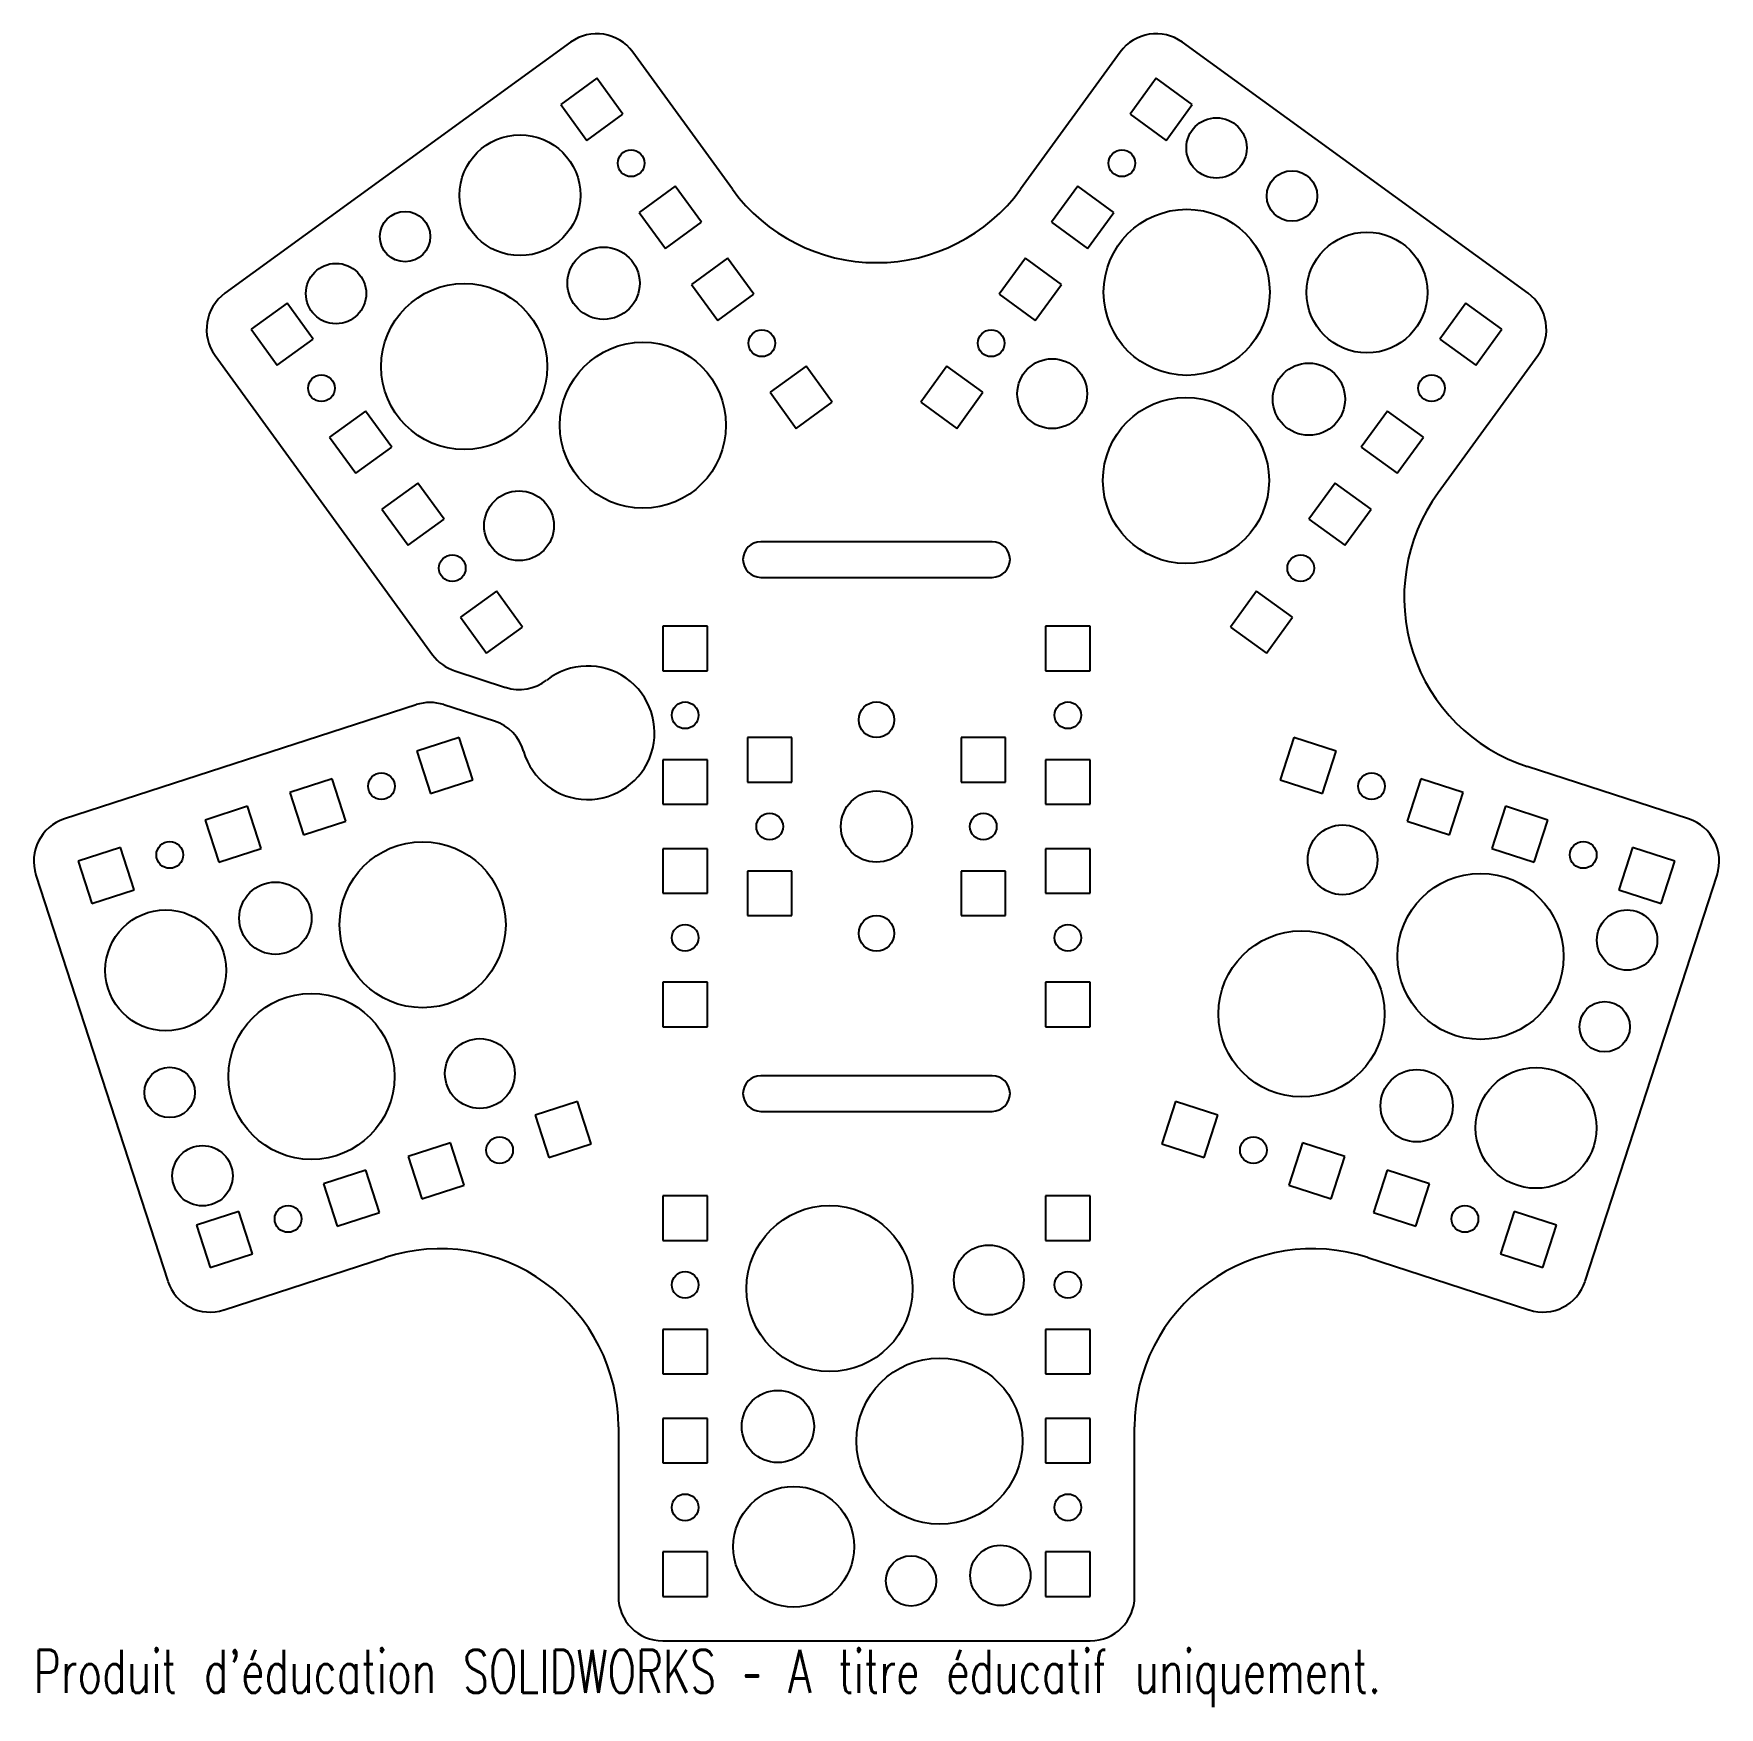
# Model space of a CAD drawing. Header units: millimetres. Extents: x -95 to 95, y -99 to 89.
import ezdxf

# ---------------------------------------------------------------- set-up
doc = ezdxf.new("R2010")
doc.units = ezdxf.units.MM
doc.styles.add('SLDTEXTSTYLE0', font='TXT', dxfattribs={"width": 0.7, "bigfont": 'bigfont'})

msp = doc.modelspace()

# ---------------------------------------------------------------- linework, layer by layer
at = {"color": 7, "linetype": 'Continuous', "lineweight": 25}
for p, q in [((-34.37, 88.13), (-73.2, 59.92)), ((73.2, 59.92), (34.37, 88.13)), ((-16.18, 71.61), (-27.38, 87.03)), ((27.38, 87.03), (16.18, 71.61)), ((-31.43, 84.09), (-35.47, 81.15)), ((-28.49, 80.04), (-31.43, 84.09)), ((31.43, 84.09), (28.49, 80.04)), ((35.47, 81.15), (31.43, 84.09)), ((-35.47, 81.15), (-32.53, 77.1)), ((-32.53, 77.1), (-28.49, 80.04)), ((28.49, 80.04), (32.53, 77.1)), ((32.53, 77.1), (35.47, 81.15)), ((-22.61, 71.95), (-26.66, 69.01)), ((-19.67, 67.91), (-22.61, 71.95)), ((22.61, 71.95), (19.67, 67.91)), ((26.66, 69.01), (22.61, 71.95)), ((-26.66, 69.01), (-23.72, 64.97)), ((23.72, 64.97), (26.66, 69.01)), ((-23.72, 64.97), (-19.67, 67.91)), ((19.67, 67.91), (23.72, 64.97)), ((-16.73, 63.86), (-20.78, 60.92)), ((-13.79, 59.82), (-16.73, 63.86)), ((16.73, 63.86), (13.79, 59.82)), ((20.78, 60.92), (16.73, 63.86)), ((-20.78, 60.92), (-17.84, 56.88)), ((17.84, 56.88), (20.78, 60.92)), ((-66.21, 58.81), (-70.26, 55.87)), ((-63.28, 54.77), (-66.21, 58.81)), ((-17.84, 56.88), (-13.79, 59.82)), ((13.79, 59.82), (17.84, 56.88)), ((66.21, 58.81), (63.28, 54.77)), ((70.26, 55.87), (66.21, 58.81)), ((-70.26, 55.87), (-67.32, 51.83)), ((67.32, 51.83), (70.26, 55.87)), ((-67.32, 51.83), (-63.28, 54.77)), ((63.28, 54.77), (67.32, 51.83)), ((-74.3, 52.93), (-49.88, 19.31)), ((-7.92, 51.73), (-11.96, 48.79)), ((-4.98, 47.68), (-7.92, 51.73)), ((7.92, 51.73), (4.98, 47.68)), ((11.96, 48.79), (7.92, 51.73)), ((63.1, 37.52), (74.3, 52.93)), ((-11.96, 48.79), (-9.02, 44.74)), ((-9.02, 44.74), (-4.98, 47.68)), ((4.98, 47.68), (9.02, 44.74)), ((9.02, 44.74), (11.96, 48.79)), ((-57.4, 46.68), (-61.44, 43.74)), ((-54.46, 42.63), (-57.4, 46.68)), ((57.4, 46.68), (54.46, 42.63)), ((61.44, 43.74), (57.4, 46.68)), ((-61.44, 43.74), (-58.5, 39.69)), ((58.5, 39.69), (61.44, 43.74)), ((-58.5, 39.69), (-54.46, 42.63)), ((54.46, 42.63), (58.5, 39.69)), ((-51.52, 38.59), (-55.57, 35.65)), ((-48.58, 34.54), (-51.52, 38.59)), ((51.52, 38.59), (48.58, 34.54)), ((55.57, 35.65), (51.52, 38.59)), ((-55.57, 35.65), (-52.63, 31.6)), ((-52.63, 31.6), (-48.58, 34.54)), ((48.58, 34.54), (52.63, 31.6)), ((52.63, 31.6), (55.57, 35.65)), ((13, 32), (-13, 32)), ((-13, 28), (13, 28)), ((-42.7, 26.45), (-46.75, 23.51)), ((-39.76, 22.41), (-42.7, 26.45)), ((42.7, 26.45), (39.76, 22.41)), ((46.75, 23.51), (42.7, 26.45)), ((-46.75, 23.51), (-43.81, 19.47)), ((43.81, 19.47), (46.75, 23.51)), ((-43.81, 19.47), (-39.76, 22.41)), ((-24, 22.5), (-24, 17.5)), ((-19, 22.5), (-24, 22.5)), ((-19, 17.5), (-19, 22.5)), ((19, 22.5), (19, 17.5)), ((24, 22.5), (19, 22.5)), ((24, 17.5), (24, 22.5)), ((39.76, 22.41), (43.81, 19.47)), ((-47.38, 17.5), (-41.67, 15.64)), ((-24, 17.5), (-19, 17.5)), ((19, 17.5), (24, 17.5)), ((-51.7, 13.69), (-91.23, 0.85)), ((-42.91, 11.84), (-48.61, 13.69)), ((-46.89, 10), (-51.64, 8.46)), ((-45.34, 5.25), (-46.89, 10)), ((-14.5, 10), (-14.5, 5)), ((-9.5, 10), (-14.5, 10)), ((-9.5, 5), (-9.5, 10)), ((9.5, 10), (9.5, 5)), ((14.5, 10), (9.5, 10)), ((14.5, 5), (14.5, 10)), ((46.89, 10), (45.34, 5.25)), ((51.64, 8.46), (46.89, 10)), ((-51.64, 8.46), (-50.1, 3.7)), ((50.1, 3.7), (51.64, 8.46)), ((-19, 7.5), (-24, 7.5)), ((-24, 7.5), (-24, 2.5)), ((-19, 2.5), (-19, 7.5)), ((24, 7.5), (19, 7.5)), ((19, 7.5), (19, 2.5)), ((24, 2.5), (24, 7.5)), ((91.23, 0.85), (73.1, 6.74)), ((-61.15, 5.37), (-65.91, 3.82)), ((-65.91, 3.82), (-64.36, -0.93)), ((-59.61, 0.61), (-61.15, 5.37)), ((-50.1, 3.7), (-45.34, 5.25)), ((-14.5, 5), (-9.5, 5)), ((9.5, 5), (14.5, 5)), ((45.34, 5.25), (50.1, 3.7)), ((61.15, 5.37), (59.61, 0.61)), ((65.91, 3.82), (61.15, 5.37)), ((64.36, -0.93), (65.91, 3.82)), ((-70.66, 2.28), (-75.42, 0.73)), ((-69.12, -2.48), (-70.66, 2.28)), ((-24, 2.5), (-19, 2.5)), ((19, 2.5), (24, 2.5)), ((70.66, 2.28), (69.12, -2.48)), ((75.42, 0.73), (70.66, 2.28)), ((-75.42, 0.73), (-73.87, -4.02)), ((-64.36, -0.93), (-59.61, 0.61)), ((59.61, 0.61), (64.36, -0.93)), ((73.87, -4.02), (75.42, 0.73)), ((-84.93, -2.36), (-89.68, -3.9)), ((-83.38, -7.11), (-84.93, -2.36)), ((-73.87, -4.02), (-69.12, -2.48)), ((-24, -2.5), (-24, -7.5)), ((-19, -2.5), (-24, -2.5)), ((-19, -7.5), (-19, -2.5)), ((19, -2.5), (19, -7.5)), ((24, -2.5), (19, -2.5)), ((24, -7.5), (24, -2.5)), ((69.12, -2.48), (73.87, -4.02)), ((84.93, -2.36), (83.38, -7.11)), ((89.68, -3.9), (84.93, -2.36)), ((-94.44, -5.45), (-79.61, -51.1)), ((-89.68, -3.9), (-88.14, -8.66)), ((-9.5, -5), (-14.5, -5)), ((-14.5, -5), (-14.5, -10)), ((-9.5, -10), (-9.5, -5)), ((14.5, -5), (9.5, -5)), ((9.5, -5), (9.5, -10)), ((14.5, -10), (14.5, -5)), ((79.61, -51.1), (94.44, -5.45)), ((88.14, -8.66), (89.68, -3.9)), ((-88.14, -8.66), (-83.38, -7.11)), ((-24, -7.5), (-19, -7.5)), ((19, -7.5), (24, -7.5)), ((83.38, -7.11), (88.14, -8.66)), ((-14.5, -10), (-9.5, -10)), ((9.5, -10), (14.5, -10)), ((-19, -17.5), (-24, -17.5)), ((-24, -17.5), (-24, -22.5)), ((-19, -22.5), (-19, -17.5)), ((24, -17.5), (19, -17.5)), ((19, -17.5), (19, -22.5)), ((24, -22.5), (24, -17.5)), ((-24, -22.5), (-19, -22.5)), ((19, -22.5), (24, -22.5)), ((13, -28), (-13, -28)), ((-33.6, -30.89), (-38.35, -32.44)), ((-32.05, -35.65), (-33.6, -30.89)), ((-13, -32), (13, -32)), ((33.6, -30.89), (32.05, -35.65)), ((38.35, -32.44), (33.6, -30.89)), ((-38.35, -32.44), (-36.81, -37.19)), ((36.81, -37.19), (38.35, -32.44)), ((-47.86, -35.53), (-52.62, -37.07)), ((-46.32, -40.28), (-47.86, -35.53)), ((-36.81, -37.19), (-32.05, -35.65)), ((32.05, -35.65), (36.81, -37.19)), ((47.86, -35.53), (46.32, -40.28)), ((52.62, -37.07), (47.86, -35.53)), ((-52.62, -37.07), (-51.07, -41.83)), ((51.07, -41.83), (52.62, -37.07)), ((-57.37, -38.62), (-62.13, -40.16)), ((-55.83, -43.37), (-57.37, -38.62)), ((57.37, -38.62), (55.83, -43.37)), ((62.13, -40.16), (57.37, -38.62)), ((-62.13, -40.16), (-60.58, -44.92)), ((-51.07, -41.83), (-46.32, -40.28)), ((-24, -41.5), (-24, -46.5)), ((-19, -41.5), (-24, -41.5)), ((-19, -46.5), (-19, -41.5)), ((19, -41.5), (19, -46.5)), ((24, -41.5), (19, -41.5)), ((24, -46.5), (24, -41.5)), ((46.32, -40.28), (51.07, -41.83)), ((60.58, -44.92), (62.13, -40.16)), ((-71.64, -43.25), (-76.4, -44.8)), ((-70.09, -48.01), (-71.64, -43.25)), ((-60.58, -44.92), (-55.83, -43.37)), ((55.83, -43.37), (60.58, -44.92)), ((71.64, -43.25), (70.09, -48.01)), ((76.4, -44.8), (71.64, -43.25)), ((-76.4, -44.8), (-74.85, -49.56)), ((74.85, -49.56), (76.4, -44.8)), ((-24, -46.5), (-19, -46.5)), ((19, -46.5), (24, -46.5)), ((-74.85, -49.56), (-70.09, -48.01)), ((-73.3, -54.31), (-55.18, -48.42)), ((55.18, -48.42), (73.3, -54.31)), ((70.09, -48.01), (74.85, -49.56)), ((-19, -56.5), (-24, -56.5)), ((-24, -56.5), (-24, -61.5)), ((-19, -61.5), (-19, -56.5)), ((24, -56.5), (19, -56.5)), ((19, -56.5), (19, -61.5)), ((24, -61.5), (24, -56.5)), ((-24, -61.5), (-19, -61.5)), ((19, -61.5), (24, -61.5)), ((-29, -67.44), (-29, -86.5)), ((-24, -66.5), (-24, -71.5)), ((-19, -66.5), (-24, -66.5)), ((-19, -71.5), (-19, -66.5)), ((19, -66.5), (19, -71.5)), ((24, -66.5), (19, -66.5)), ((24, -71.5), (24, -66.5)), ((29, -86.5), (29, -67.44)), ((-24, -71.5), (-19, -71.5)), ((19, -71.5), (24, -71.5)), ((-19, -81.5), (-24, -81.5)), ((-24, -81.5), (-24, -86.5)), ((-19, -86.5), (-19, -81.5)), ((24, -81.5), (19, -81.5)), ((19, -81.5), (19, -86.5)), ((24, -86.5), (24, -81.5)), ((-24, -86.5), (-19, -86.5)), ((19, -86.5), (24, -86.5)), ((-24, -91.5), (24, -91.5))]:
    msp.add_line(p, q, dxfattribs=at)
for centre, radius in [((38.2, 76.25), 3.39), ((-40.05, 70.94), 6.79), ((-27.57, 74.53), 1.5), ((27.57, 74.53), 1.5), ((46.68, 70.85), 2.83), ((-52.96, 66.29), 2.83), ((34.85, 60.03), 9.33), ((55.1, 60.01), 6.79), ((-30.66, 61.05), 4.06), ((-60.72, 59.89), 3.39), ((-46.32, 51.69), 9.33), ((-12.88, 54.3), 1.5), ((12.88, 54.3), 1.5), ((-26.24, 45.09), 9.33), ((19.74, 48.64), 3.92), ((48.58, 48.02), 4.06), ((-62.36, 49.25), 1.5), ((62.36, 49.25), 1.5), ((34.77, 38.89), 9.33), ((-40.16, 33.8), 3.92), ((-47.66, 29.03), 1.5), ((47.66, 29.03), 1.5), ((-21.5, 12.5), 1.5), ((0, 12), 2), ((21.5, 12.5), 1.5), ((-55.62, 4.53), 1.5), ((55.62, 4.53), 1.5), ((0, 0), 4), ((-12, 0), 1.5), ((12, 0), 1.5), ((52.36, -3.74), 3.92), ((-79.4, -3.19), 1.5), ((-50.99, -11.03), 9.33), ((79.4, -3.19), 1.5), ((67.86, -14.59), 9.33), ((-67.53, -10.3), 4.06), ((-79.85, -16.16), 6.79), ((84.33, -12.76), 3.39), ((-21.5, -12.5), 1.5), ((0, -12), 2), ((21.5, -12.5), 1.5), ((47.74, -21.05), 9.33), ((-63.48, -28.08), 9.33), ((81.81, -22.5), 2.83), ((-44.56, -27.75), 3.92), ((-79.41, -29.88), 2.83), ((60.69, -31.37), 4.06), ((74.1, -33.86), 6.79), ((-75.72, -39.24), 3.39), ((-42.34, -36.36), 1.5), ((42.34, -36.36), 1.5), ((-66.11, -44.09), 1.5), ((-5.27, -51.91), 9.33), ((66.11, -44.09), 1.5), ((12.62, -50.95), 3.92), ((-21.5, -51.5), 1.5), ((21.5, -51.5), 1.5), ((7.09, -69.05), 9.33), ((-11.08, -67.41), 4.06), ((-21.5, -76.5), 1.5), ((-9.3, -80.93), 6.79), ((21.5, -76.5), 1.5), ((13.92, -84.14), 3.39), ((3.88, -84.76), 2.83)]:
    msp.add_circle(centre, radius, dxfattribs=at)
for centre, radius, start, end in [((-31.43, 84.09), 5, 36, 126), ((31.43, 84.09), 5, 54, 144), ((0, 83.36), 20, 216, 324), ((-70.26, 55.87), 5, 126, 216), ((70.26, 55.87), 5, 324, 54), ((79.28, 25.76), 20, 144, 252), ((-13, 30), 2, 90, 270), ((13, 30), 2, 270, 90), ((-45.83, 22.25), 5, 216, 252), ((-32.44, 10.54), 7.5, 196.0558, 127.9442), ((-40.13, 20.4), 5, 252, 307.9442), ((-50.16, 8.94), 5, 72, 108), ((-44.45, 7.08), 5, 16.0558, 72), ((-89.68, -3.9), 5, 108, 198), ((89.68, -3.9), 5, 342, 72), ((-13, -30), 2, 90, 270), ((13, -30), 2, 270, 90), ((-49, -67.44), 20, 0, 108), ((49, -67.44), 20, 72, 180), ((-74.85, -49.56), 5, 198, 288), ((74.85, -49.56), 5, 252, 342), ((-24, -86.5), 5, 180, 270), ((24, -86.5), 5, 270, 0)]:
    msp.add_arc(centre, radius, start, end, dxfattribs=at)

# ---------------------------------------------------------------- texts
at = {"color": 7, "linetype": 'Continuous', "insert": (-94.68, -92.52), "char_height": 4.8336, "attachment_point": 1, "style": 'SLDTEXTSTYLE0'}
msp.add_mtext("Produit d'éducation SOLIDWORKS – A titre éducatif uniquement.", dxfattribs=at)

doc.saveas('drawing.dxf')
